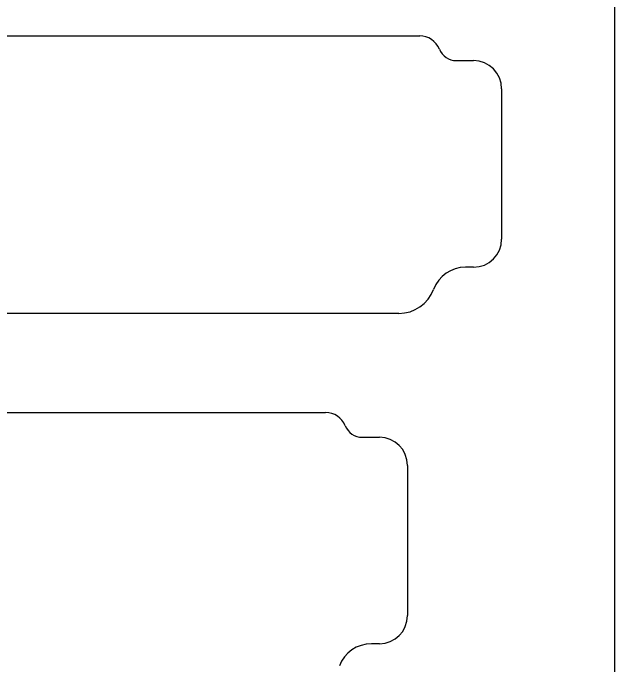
# Model space of a CAD drawing. Header units: millimetres. Extents: x -10 to 277, y -95 to 18.
# Drawn here: x 246.15 to 276.6, y -62.95 to -29.92 of the extents above; entities that cross this region are included whole.
import ezdxf

# ---------------------------------------------------------------- set-up
doc = ezdxf.new("R2010")
doc.units = ezdxf.units.MM
doc.header["$MEASUREMENT"] = 0
doc.layers.add('Edge.Cuts', color=53, linetype='CONTINUOUS')

msp = doc.modelspace()

# ---------------------------------------------------------------- linework, layer by layer
at = {"layer": 'Edge.Cuts', "linetype": 'Continuous'}
for p, q in [((276.6, -93.226), (276.6, 16.026)), ((242.86593, -31.0724), (266.72117, -31.0724)), ((268.57838, -32.32456), (269.44399, -32.32456)), ((270.86899, -33.74956), (270.86899, -41.35044)), ((269.44399, -42.77544), (269.03995, -42.77544)), ((265.66905, -45.11191), (243.91805, -45.11191)), ((238.10343, -50.1224), (261.95867, -50.1224)), ((263.81588, -51.37456), (264.68149, -51.37456)), ((266.10649, -52.79956), (266.10649, -60.40044)), ((264.68149, -61.82544), (264.27745, -61.82544))]:
    msp.add_line(p, q, dxfattribs=at)
at = {"layer": 'Edge.Cuts'}
for centre, radius, start, end in [((266.72115, -32.1474), 1.075, 22.0238993, 89.998934), ((268.57835, -31.3961), 0.92846, 202.0262568, 270.0018513), ((269.44399, -33.74956), 1.425, 0, 90), ((269.44395, -41.3504), 1.42504, 270.0016083, 359.9983917), ((269.03995, -44.5004), 1.724938, 90, 159.4534018), ((265.66905, -43.237), 1.874943, 270, 339.454935), ((261.95865, -51.1974), 1.075, 22.0238993, 89.998934), ((263.81585, -50.4461), 0.92846, 202.0262568, 270.0018513), ((264.68149, -52.79956), 1.425, 0, 90), ((264.68145, -60.4004), 1.42504, 270.0016083, 359.9983917), ((264.27745, -63.5504), 1.724938, 90, 159.4534018)]:
    msp.add_arc(centre, radius, start, end, dxfattribs=at)

doc.saveas('drawing.dxf')
